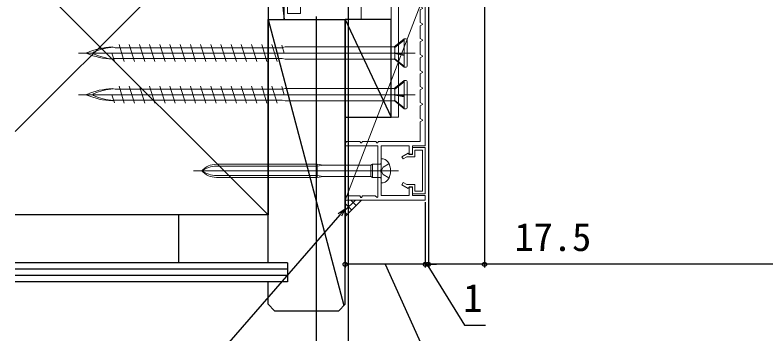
# Model space of a CAD drawing. Units: millimetres, scale not verified. Extents: x -525 to 525, y -783 to 779.
# Drawn here: x -342.7 to -108.4, y -491.6 to -392.2 of the extents above; entities that cross this region are included whole.
import ezdxf
from ezdxf.enums import TextEntityAlignment as Align

# ---------------------------------------------------------------- set-up
doc = ezdxf.new("R2010")
doc.units = ezdxf.units.MM
doc.header["$LTSCALE"] = 4
for name, color, linetype, lineweight in [('0-3_YKK_11', 7, 'Continuous', 18), ('0-4_YKK_11E', 4, 'Continuous', 18), ('0-6_YKK_13', 4, 'Continuous', 18)]:
    doc.layers.add(name, color=color, linetype=linetype, lineweight=lineweight)
for name, color, linetype in [('0-8_YKK_D', 6, 'Continuous'), ('0-A_YSS_K', 3, 'Continuous'), ('0-B_YSS_KE', 3, 'Continuous')]:
    doc.layers.add(name, color=color, linetype=linetype)
doc.styles.add('ＭＳ ゴシック', font='')
doc.styles.get('ＭＳ ゴシック').set_extended_font_data('MS Gothic')

msp = doc.modelspace()

# ---------------------------------------------------------------- linework, layer by layer
at = {"layer": '0-3_YKK_11'}
for p, q in [((-228.381, -437.117), (-228.431, -437.117)), ((-231.75, -442.667), (-231.75, -439.167)), ((-223.055, -440.917), (-287.088, -440.917)), ((-248.431, -442.967), (-279.914, -442.967))]:
    msp.add_line(p, q, dxfattribs=at)
at = {"layer": '0-3_YKK_11', "color": 30}
for points in [[(-214.731, -385.117), (-214.731, -433.117), (-218.731, -433.117), (-218.731, -435.817), (-219.731, -435.817), (-219.731, -433.117), (-228.431, -433.117), (-228.431, -440.459), (-228.551, -440.642), (-228.551, -441.192), (-228.431, -441.375), (-228.431, -448.617), (-219.731, -448.617), (-219.731, -445.917), (-218.731, -445.917), (-218.731, -448.617), (-214.731, -448.617), (-214.731, -450.117), (-239.73, -450.117)], [(-214.731, -433.617), (-214.731, -448.117), (-218.731, -448.117), (-218.731, -446.017), (-219.831, -446.017), (-220.046, -446.39), (-222.031, -445.244), (-221.631, -444.551), (-220.478, -445.217), (-217.931, -445.217), (-217.931, -447.317), (-215.631, -447.317), (-215.631, -434.417), (-217.931, -434.417), (-217.931, -436.517), (-220.478, -436.517), (-221.631, -437.182), (-222.031, -436.489), (-220.046, -435.344), (-219.831, -435.717), (-218.731, -435.717), (-218.731, -433.617)]]:
    msp.add_lwpolyline(points, close=True, dxfattribs=at)
for points in [[(-216.331, -405.636), (-215.631, -405.232), (-215.631, -405.001), (-216.331, -404.597), (-216.331, -400.636), (-215.631, -400.232), (-215.631, -400.001), (-216.331, -399.597), (-216.331, -395.636), (-215.631, -395.232), (-215.631, -395.001), (-216.331, -394.597), (-216.331, -390.636), (-215.631, -390.232), (-215.631, -390.001), (-216.331, -389.597), (-216.331, -386.317)], [(-239.73, -450.117), (-239.73, -449.416), (-239.326, -448.717), (-235.135, -448.717), (-234.846, -449.217), (-234.615, -449.217), (-234.326, -448.717), (-230.313, -448.717), (-229.777, -449.253), (-229.531, -449.151), (-229.531, -433.117), (-239.73, -433.117), (-239.73, -432.416), (-239.326, -431.717), (-235.135, -431.717), (-234.846, -432.217), (-234.615, -432.217), (-234.326, -431.717), (-230.135, -431.717), (-229.846, -432.217), (-229.615, -432.217), (-229.326, -431.717), (-216.331, -431.717), (-216.331, -425.636), (-215.631, -425.232), (-215.631, -425.001), (-216.331, -424.597), (-216.331, -420.636), (-215.631, -420.232), (-215.631, -420.001), (-216.331, -419.597), (-216.331, -415.636), (-215.631, -415.232), (-215.631, -415.001), (-216.331, -414.597), (-216.331, -410.636), (-215.631, -410.232), (-215.631, -410.001), (-216.331, -409.597), (-216.331, -405.636)]]:
    msp.add_lwpolyline(points, dxfattribs=at)
at = {"layer": '0-3_YKK_11'}
for points in [[(-228.431, -437.117), (-228.431, -444.717), (-228.381, -444.717)], [(-279.914, -438.867), (-248.431, -438.867), (-246.631, -439.167), (-231.75, -439.167), (-231.231, -438.867), (-231.231, -442.967), (-228.731, -442.967), (-228.431, -443.267)], [(-248.431, -438.867), (-248.431, -442.967), (-246.631, -442.667), (-248.431, -442.367), (-279.914, -442.367)], [(-279.914, -439.467), (-248.431, -439.467), (-246.631, -439.167)], [(-228.431, -438.567), (-228.731, -438.867), (-231.231, -438.867)], [(-226.039, -438.767), (-227.89, -439.772), (-228.499, -440.917), (-227.89, -442.062), (-226.039, -443.067)], [(-246.631, -442.667), (-231.75, -442.667), (-231.231, -442.967)]]:
    msp.add_lwpolyline(points, dxfattribs=at)
for centre, radius, start, end in [((-228.381, -439.517), 2.4, 35.68536, 90), ((-230.331, -440.917), 4.8, 324.31464, 35.68536), ((-279.914, -444.867), 6, 90, 138.82712), ((-279.914, -447.225), 7.759, 90, 125.59896), ((-279.914, -436.967), 6, 221.1729, 270.00002), ((-279.914, -434.608), 7.759, 234.40101, 270.00002), ((-228.381, -442.317), 2.4, 270.00002, 324.31464)]:
    msp.add_arc(centre, radius, start, end, dxfattribs=at)
at = {"layer": '0-4_YKK_11E'}
msp.add_lwpolyline([(-253.63, -349.616), (-253.63, -391.716), (-257.73, -391.716), (-257.73, -388.616), (-258.73, -388.616), (-258.73, -393.616), (-234.73, -393.616), (-234.73, -387.616), (-235.73, -387.616)], dxfattribs=at)
at = {"layer": '0-6_YKK_13', "color": 80}
for p, q in [((-225.33, -387.417), (-225.33, -424.117)), ((-223.03, -387.417), (-223.03, -424.117)), ((-223.03, -424.117), (-225.33, -424.117))]:
    msp.add_line(p, q, dxfattribs=at)
at = {"layer": '0-6_YKK_13'}
for p, q in [((-221.285, -399.717), (-224.402, -402.217)), ((-221.285, -400.094), (-224.229, -402.367)), ((-221.285, -408.517), (-221.285, -399.717)), ((-220.685, -399.717), (-221.285, -399.717)), ((-220.385, -400.017), (-220.385, -408.217)), ((-312.385, -402.217), (-311.436, -402.442)), ((-259.218, -402.442), (-311.436, -402.442)), ((-308.634, -406.767), (-310.276, -401.467)), ((-305.454, -406.767), (-307.096, -401.467)), ((-302.274, -406.767), (-303.916, -401.467)), ((-299.094, -406.767), (-300.736, -401.467)), ((-295.914, -406.767), (-297.556, -401.467)), ((-292.734, -406.767), (-294.376, -401.467)), ((-289.554, -406.767), (-291.196, -401.467)), ((-286.374, -406.767), (-288.016, -401.467)), ((-283.194, -406.767), (-284.836, -401.467)), ((-280.014, -406.767), (-281.656, -401.467)), ((-276.834, -406.767), (-278.476, -401.467)), ((-273.654, -406.767), (-275.296, -401.467)), ((-270.474, -406.767), (-272.116, -401.467)), ((-267.294, -406.767), (-268.936, -401.467)), ((-264.114, -406.767), (-265.756, -401.467)), ((-260.934, -406.767), (-262.576, -401.467)), ((-258.699, -404.117), (-259.477, -401.606)), ((-258.385, -402.217), (-259.224, -402.421)), ((-224.402, -402.217), (-258.385, -402.217)), ((-224.402, -402.217), (-224.229, -402.367)), ((-224.229, -402.367), (-224.229, -404.07)), ((-217.885, -404.117), (-322.885, -404.117)), ((-311.734, -406.628), (-312.512, -404.117)), ((-224.402, -404.061), (-221.285, -404.586)), ((-224.229, -404.286), (-224.402, -404.061)), ((-224.229, -404.07), (-224.402, -404.061)), ((-221.285, -404.51), (-224.229, -404.07)), ((-221.285, -404.829), (-224.229, -404.286)), ((-224.229, -404.286), (-224.229, -405.909)), ((-312.385, -406.017), (-311.952, -405.923)), ((-261.236, -405.792), (-311.993, -405.792)), ((-259.401, -405.792), (-261.236, -405.792)), ((-258.385, -406.017), (-259.401, -405.792)), ((-258.385, -406.017), (-224.265, -406.017)), ((-221.285, -408.517), (-224.402, -405.902)), ((-224.229, -405.909), (-224.402, -405.902)), ((-221.285, -408.201), (-224.229, -405.909)), ((-221.285, -408.517), (-220.685, -408.517)), ((-308.634, -419.767), (-310.276, -414.467)), ((-305.454, -419.767), (-307.096, -414.467)), ((-302.274, -419.767), (-303.916, -414.467)), ((-299.094, -419.767), (-300.736, -414.467)), ((-295.914, -419.767), (-297.556, -414.467)), ((-292.734, -419.767), (-294.376, -414.467)), ((-289.554, -419.767), (-291.196, -414.467)), ((-286.374, -419.767), (-288.016, -414.467)), ((-283.194, -419.767), (-284.836, -414.467)), ((-280.014, -419.767), (-281.656, -414.467)), ((-276.834, -419.767), (-278.476, -414.467)), ((-273.654, -419.767), (-275.296, -414.467)), ((-270.474, -419.767), (-272.116, -414.467)), ((-267.294, -419.767), (-268.936, -414.467)), ((-264.114, -419.767), (-265.756, -414.467)), ((-260.934, -419.767), (-262.576, -414.467)), ((-258.699, -417.117), (-259.477, -414.606)), ((-221.285, -412.717), (-224.402, -415.217)), ((-221.285, -413.094), (-224.229, -415.367)), ((-221.285, -421.517), (-221.285, -412.717)), ((-220.685, -412.717), (-221.285, -412.717)), ((-220.385, -413.017), (-220.385, -421.217)), ((-312.385, -415.217), (-311.436, -415.442)), ((-259.218, -415.442), (-311.436, -415.442)), ((-258.385, -415.217), (-259.224, -415.421)), ((-224.402, -415.217), (-258.385, -415.217)), ((-224.402, -415.217), (-224.229, -415.367)), ((-224.402, -417.061), (-221.285, -417.586)), ((-224.229, -417.286), (-224.402, -417.061)), ((-224.229, -417.07), (-224.402, -417.061)), ((-224.229, -415.367), (-224.229, -417.07)), ((-221.285, -417.51), (-224.229, -417.07)), ((-217.885, -417.117), (-322.885, -417.117)), ((-311.734, -419.628), (-312.512, -417.117)), ((-312.385, -419.017), (-311.952, -418.923)), ((-261.236, -418.792), (-311.993, -418.792)), ((-259.401, -418.792), (-261.236, -418.792)), ((-258.385, -419.017), (-259.401, -418.792)), ((-258.385, -419.017), (-224.265, -419.017)), ((-221.285, -421.517), (-224.402, -418.902)), ((-224.229, -418.909), (-224.402, -418.902)), ((-221.285, -417.829), (-224.229, -417.286)), ((-224.229, -417.286), (-224.229, -418.909)), ((-221.285, -421.201), (-224.229, -418.909)), ((-221.285, -421.517), (-220.685, -421.517))]:
    msp.add_line(p, q, dxfattribs=at)
for centre, radius, start, end in [((-220.685, -400.017), 0.3, 0, 90), ((-311.439, -424.832), 22.635, 92.39615, 113.10664), ((-310.882, -420.001), 17.748, 93.82521, 114.39311), ((-320.268, -404.117), 0.117, 117.35017, 242.64983), ((-311.439, -383.401), 22.635, 246.89336, 267.60385), ((-318.073, -404.117), 0.312, 116.38444, 243.61556), ((-310.882, -388.232), 17.748, 245.60689, 266.19629), ((-220.685, -408.217), 0.3, 270, 0), ((-220.685, -413.017), 0.3, 0, 90), ((-320.268, -417.117), 0.117, 117.35017, 242.64983), ((-311.439, -437.832), 22.635, 92.39615, 113.10664), ((-318.073, -417.117), 0.312, 116.38444, 243.61556), ((-310.882, -433.001), 17.748, 93.82521, 114.39311), ((-311.439, -396.401), 22.635, 246.89336, 267.60385), ((-310.882, -401.232), 17.748, 245.60689, 266.19629), ((-220.685, -421.217), 0.3, 270, 0)]:
    msp.add_arc(centre, radius, start, end, dxfattribs=at)
at = {"layer": '0-8_YKK_D'}
for p, q in [((-196.23, -366.116), (-196.23, -471.117)), ((-238.73, -385.817), (-238.73, -525.617)), ((-213.73, -386.117), (-213.73, -471.117)), ((-238.73, -390.217), (-238.73, -525.617)), ((-248.73, -392.716), (-248.73, -525.617)), ((-248.73, -392.716), (-248.73, -545.617)), ((-213.73, -428.116), (-213.73, -471.117)), ((-239.73, -451.117), (-239.73, -471.117)), ((-214.733, -450.661), (-214.733, -471.117)), ((-214.732, -450.657), (-214.732, -471.117)), ((-214.733, -470.117), (-239.73, -470.117)), ((-214.732, -470.117), (-217.282, -470.117)), ((-213.73, -470.117), (-214.732, -470.117)), ((-213.73, -470.117), (-214.732, -470.117)), ((-196.23, -470.117), (-213.73, -470.117)), ((-213.73, -470.117), (-211.18, -470.117)), ((-156.532, -470.117), (-196.23, -470.117)), ((119.546, -470.117), (-185.039, -470.117))]:
    msp.add_line(p, q, dxfattribs=at)
for points in [[(-239.73, -452.739), (-241.401, -454.665), (-291.953, -512.935)], [(-241.917, -454.218), (-239.73, -452.739), (-240.885, -455.113)], [(-227.231, -470.117), (-209.541, -509.318), (-179.745, -509.318)], [(-214.231, -470.117), (-202.507, -489.166), (-195.893, -489.166)]]:
    msp.add_lwpolyline(points, dxfattribs=at)
for centre in [(-239.73, -470.117), (-214.733, -470.117), (-214.732, -470.117), (-213.73, -470.117), (-213.73, -470.117), (-196.23, -470.117)]:
    msp.add_circle(centre, 0.637, dxfattribs=at)
at = {"layer": '0-A_YSS_K'}
for p, q in [((-263.73, -349.616), (-342.73, -428.616)), ((-263.73, -349.617), (-258.73, -393.617)), ((-263.73, -454.616), (-342.73, -375.616)), ((-263.73, -469.617), (-263.73, -393.617)), ((-263.73, -393.617), (-239.73, -393.617)), ((-263.73, -393.617), (-240.148, -483.034)), ((-239.73, -393.617), (-239.73, -454.617)), ((-239.73, -482.617), (-239.73, -393.617)), ((-239.73, -393.617), (-225.33, -424.117)), ((-239.73, -455.135), (-234.73, -450.135)), ((-239.73, -450.397), (-239.467, -450.135)), ((-239.73, -453.226), (-236.639, -450.135)), ((-237.723, -453.127), (-239.73, -451.12)), ((-236.309, -451.713), (-237.888, -450.135)), ((-234.895, -450.299), (-235.059, -450.135)), ((-239.137, -454.542), (-239.73, -453.949)), ((-263.73, -454.617), (-342.73, -454.617)), ((-291.73, -454.617), (-291.73, -469.617)), ((-257.73, -469.617), (-342.73, -469.617)), ((-257.73, -469.617), (-257.73, -475.617)), ((-257.73, -471.617), (-342.73, -471.617)), ((-257.73, -473.617), (-342.73, -473.617)), ((-257.73, -475.617), (-342.73, -475.617)), ((-263.73, -482.617), (-263.73, -475.617)), ((-263.73, -482.617), (-261.73, -484.617)), ((-239.73, -482.617), (-241.73, -484.617)), ((-261.73, -484.617), (-241.73, -484.617))]:
    msp.add_line(p, q, dxfattribs=at)
for points in [[(-263.73, -393.617), (-258.73, -393.617), (-258.73, -349.617), (-263.73, -349.617)], [(-225.33, -393.617), (-239.73, -393.617), (-239.73, -424.117), (-225.33, -424.117)]]:
    msp.add_lwpolyline(points, close=True, dxfattribs=at)
at = {"layer": '0-B_YSS_KE'}
msp.add_lwpolyline([(-342.73, -349.616), (-263.73, -349.616), (-263.73, -454.616), (-342.73, -454.616)], dxfattribs=at)

# ---------------------------------------------------------------- texts
at = {"layer": '0-8_YKK_D', "style": 'ＭＳ ゴシック'}
for s, p in [('17.5', (-186.873, -468.617)), ('1', (-202.848, -487.666))]:
    msp.add_text(s, height=8.798, dxfattribs=at).set_placement(p, align=Align.BOTTOM_LEFT)

doc.saveas('drawing.dxf')
